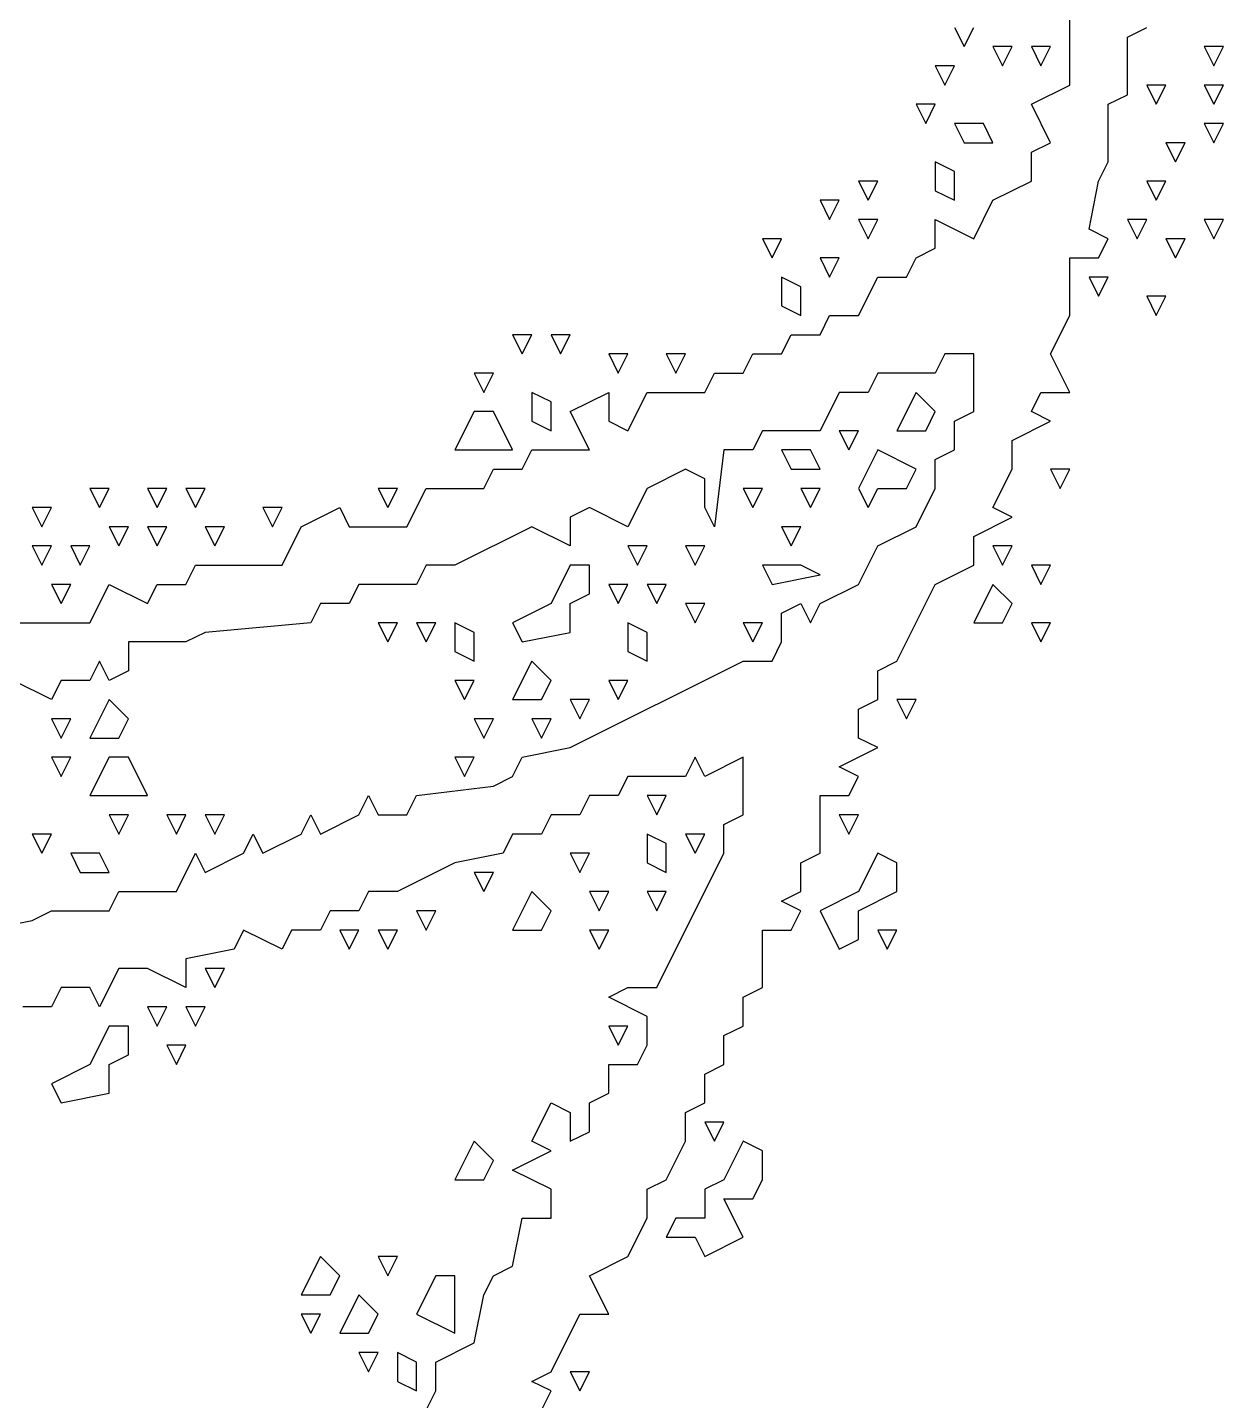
# Model space of a CAD drawing. Extents: x 2 to 124, y 0 to 170.
# Drawn here: x 72.81 to 82.83, y 45.16 to 56.67 of the extents above; entities that cross this region are included whole.
import ezdxf

# ---------------------------------------------------------------- set-up
doc = ezdxf.new("R2010")
doc.units = 0
doc.layers.add('Layer0', color=7, linetype='Continuous')

msp = doc.modelspace()

# ---------------------------------------------------------------- linework, layer by layer
at = {"layer": 'Layer0', "color": 5, "linetype": 'CONTINUOUS'}
for p, q in [((81.53883, 56.18371, 0.1), (81.53883, 57.14962, 0.1)), ((80.57292, 56.66667, 0.1), (80.65341, 56.50568, 0.1)), ((80.65341, 56.50568, 0.1), (80.7339, 56.66667, 0.1)), ((82.02178, 56.58617, 0.1), (82.18277, 56.66667, 0.1)), ((82.02178, 56.10322, 0.1), (82.02178, 56.58617, 0.1)), ((80.89489, 56.50568, 0.1), (80.97538, 56.3447, 0.1)), ((81.05587, 56.50568, 0.1), (80.89489, 56.50568, 0.1)), ((80.97538, 56.3447, 0.1), (81.05587, 56.50568, 0.1)), ((81.21686, 56.50568, 0.1), (81.29735, 56.3447, 0.1)), ((81.37784, 56.50568, 0.1), (81.21686, 56.50568, 0.1)), ((81.29735, 56.3447, 0.1), (81.37784, 56.50568, 0.1)), ((82.66572, 56.50568, 0.1), (82.74621, 56.3447, 0.1)), ((82.8267, 56.50568, 0.1), (82.66572, 56.50568, 0.1)), ((82.74621, 56.3447, 0.1), (82.8267, 56.50568, 0.1)), ((80.41193, 56.3447, 0.1), (80.49242, 56.18371, 0.1)), ((80.57292, 56.3447, 0.1), (80.41193, 56.3447, 0.1)), ((80.49242, 56.18371, 0.1), (80.57292, 56.3447, 0.1)), ((81.21686, 56.02273, 0.1), (81.53883, 56.18371, 0.1)), ((82.18277, 56.18371, 0.1), (82.26326, 56.02273, 0.1)), ((82.34375, 56.18371, 0.1), (82.18277, 56.18371, 0.1)), ((82.26326, 56.02273, 0.1), (82.34375, 56.18371, 0.1)), ((82.66572, 56.18371, 0.1), (82.74621, 56.02273, 0.1)), ((82.8267, 56.18371, 0.1), (82.66572, 56.18371, 0.1)), ((82.74621, 56.02273, 0.1), (82.8267, 56.18371, 0.1)), ((81.8608, 56.02273, 0.1), (82.02178, 56.10322, 0.1)), ((80.25095, 56.02273, 0.1), (80.33144, 55.86174, 0.1)), ((80.41193, 56.02273, 0.1), (80.25095, 56.02273, 0.1)), ((80.33144, 55.86174, 0.1), (80.41193, 56.02273, 0.1)), ((81.37784, 55.70076, 0.1), (81.21686, 56.02273, 0.1)), ((81.8608, 55.53977, 0.1), (81.8608, 56.02273, 0.1)), ((80.57292, 55.86174, 0.1), (80.65341, 55.70076, 0.1)), ((80.81439, 55.86174, 0.1), (80.57292, 55.86174, 0.1)), ((80.89489, 55.70076, 0.1), (80.81439, 55.86174, 0.1)), ((82.66572, 55.86174, 0.1), (82.74621, 55.70076, 0.1)), ((82.8267, 55.86174, 0.1), (82.66572, 55.86174, 0.1)), ((82.74621, 55.70076, 0.1), (82.8267, 55.86174, 0.1)), ((80.65341, 55.70076, 0.1), (80.89489, 55.70076, 0.1)), ((81.21686, 55.62027, 0.1), (81.37784, 55.70076, 0.1)), ((81.21686, 55.37879, 0.1), (81.21686, 55.62027, 0.1)), ((82.34375, 55.70076, 0.1), (82.42424, 55.53977, 0.1)), ((82.50473, 55.70076, 0.1), (82.34375, 55.70076, 0.1)), ((82.42424, 55.53977, 0.1), (82.50473, 55.70076, 0.1)), ((80.41193, 55.53977, 0.1), (80.41193, 55.2983, 0.1)), ((80.57292, 55.45928, 0.1), (80.41193, 55.53977, 0.1)), ((81.7803, 55.37879, 0.1), (81.8608, 55.53977, 0.1)), ((79.76799, 55.37879, 0.1), (79.84848, 55.2178, 0.1)), ((79.92898, 55.37879, 0.1), (79.76799, 55.37879, 0.1)), ((79.84848, 55.2178, 0.1), (79.92898, 55.37879, 0.1)), ((80.57292, 55.2178, 0.1), (80.57292, 55.45928, 0.1)), ((80.89489, 55.2178, 0.1), (81.21686, 55.37879, 0.1)), ((81.69981, 54.97633, 0.1), (81.7803, 55.37879, 0.1)), ((82.18277, 55.37879, 0.1), (82.26326, 55.2178, 0.1)), ((82.34375, 55.37879, 0.1), (82.18277, 55.37879, 0.1)), ((82.26326, 55.2178, 0.1), (82.34375, 55.37879, 0.1)), ((80.41193, 55.2983, 0.1), (80.57292, 55.2178, 0.1)), ((79.44602, 55.2178, 0.1), (79.52652, 55.05682, 0.1)), ((79.60701, 55.2178, 0.1), (79.44602, 55.2178, 0.1)), ((79.52652, 55.05682, 0.1), (79.60701, 55.2178, 0.1)), ((80.7339, 54.89583, 0.1), (80.89489, 55.2178, 0.1)), ((79.76799, 55.05682, 0.1), (79.84848, 54.89583, 0.1)), ((79.92898, 55.05682, 0.1), (79.76799, 55.05682, 0.1)), ((79.84848, 54.89583, 0.1), (79.92898, 55.05682, 0.1)), ((80.41193, 54.81534, 0.1), (80.41193, 55.05682, 0.1)), ((80.41193, 55.05682, 0.1), (80.7339, 54.89583, 0.1)), ((82.02178, 55.05682, 0.1), (82.10227, 54.89583, 0.1)), ((82.18277, 55.05682, 0.1), (82.02178, 55.05682, 0.1)), ((82.10227, 54.89583, 0.1), (82.18277, 55.05682, 0.1)), ((82.66572, 55.05682, 0.1), (82.74621, 54.89583, 0.1)), ((82.8267, 55.05682, 0.1), (82.66572, 55.05682, 0.1)), ((82.74621, 54.89583, 0.1), (82.8267, 55.05682, 0.1)), ((81.8608, 54.89583, 0.1), (81.69981, 54.97633, 0.1)), ((78.96307, 54.89583, 0.1), (79.04356, 54.73485, 0.1)), ((79.12405, 54.89583, 0.1), (78.96307, 54.89583, 0.1)), ((79.04356, 54.73485, 0.1), (79.12405, 54.89583, 0.1)), ((80.25095, 54.73485, 0.1), (80.41193, 54.81534, 0.1)), ((81.7803, 54.73485, 0.1), (81.8608, 54.89583, 0.1)), ((82.34375, 54.89583, 0.1), (82.42424, 54.73485, 0.1)), ((82.50473, 54.89583, 0.1), (82.34375, 54.89583, 0.1)), ((82.42424, 54.73485, 0.1), (82.50473, 54.89583, 0.1)), ((79.44602, 54.73485, 0.1), (79.52652, 54.57386, 0.1)), ((79.60701, 54.73485, 0.1), (79.44602, 54.73485, 0.1)), ((79.52652, 54.57386, 0.1), (79.60701, 54.73485, 0.1)), ((80.17045, 54.57386, 0.1), (80.25095, 54.73485, 0.1)), ((81.53883, 54.25189, 0.1), (81.53883, 54.73485, 0.1)), ((81.53883, 54.73485, 0.1), (81.7803, 54.73485, 0.1)), ((79.12405, 54.57386, 0.1), (79.12405, 54.33239, 0.1)), ((79.28504, 54.49337, 0.1), (79.12405, 54.57386, 0.1)), ((79.76799, 54.25189, 0.1), (79.92898, 54.57386, 0.1)), ((79.92898, 54.57386, 0.1), (80.17045, 54.57386, 0.1)), ((81.69981, 54.57386, 0.1), (81.7803, 54.41288, 0.1)), ((81.8608, 54.57386, 0.1), (81.69981, 54.57386, 0.1)), ((81.7803, 54.41288, 0.1), (81.8608, 54.57386, 0.1)), ((79.28504, 54.25189, 0.1), (79.28504, 54.49337, 0.1)), ((79.12405, 54.33239, 0.1), (79.28504, 54.25189, 0.1)), ((82.18277, 54.41288, 0.1), (82.26326, 54.25189, 0.1)), ((82.34375, 54.41288, 0.1), (82.18277, 54.41288, 0.1)), ((82.26326, 54.25189, 0.1), (82.34375, 54.41288, 0.1)), ((79.44602, 54.09091, 0.1), (79.52652, 54.25189, 0.1)), ((79.52652, 54.25189, 0.1), (79.76799, 54.25189, 0.1)), ((81.37784, 53.92992, 0.1), (81.53883, 54.25189, 0.1)), ((76.87027, 54.09091, 0.1), (76.95076, 53.92992, 0.1)), ((77.03125, 54.09091, 0.1), (76.87027, 54.09091, 0.1)), ((76.95076, 53.92992, 0.1), (77.03125, 54.09091, 0.1)), ((77.19223, 54.09091, 0.1), (77.27273, 53.92992, 0.1)), ((77.35322, 54.09091, 0.1), (77.19223, 54.09091, 0.1)), ((77.27273, 53.92992, 0.1), (77.35322, 54.09091, 0.1)), ((79.12405, 53.92992, 0.1), (79.20455, 54.09091, 0.1)), ((79.20455, 54.09091, 0.1), (79.44602, 54.09091, 0.1)), ((77.67519, 53.92992, 0.1), (77.75568, 53.76894, 0.1)), ((77.83617, 53.92992, 0.1), (77.67519, 53.92992, 0.1)), ((77.75568, 53.76894, 0.1), (77.83617, 53.92992, 0.1)), ((78.15814, 53.92992, 0.1), (78.23864, 53.76894, 0.1)), ((78.31913, 53.92992, 0.1), (78.15814, 53.92992, 0.1)), ((78.23864, 53.76894, 0.1), (78.31913, 53.92992, 0.1)), ((78.80208, 53.76894, 0.1), (78.88258, 53.92992, 0.1)), ((78.88258, 53.92992, 0.1), (79.12405, 53.92992, 0.1)), ((80.49242, 53.92992, 0.1), (80.41193, 53.76894, 0.1)), ((80.7339, 53.92992, 0.1), (80.49242, 53.92992, 0.1)), ((80.7339, 53.44697, 0.1), (80.7339, 53.92992, 0.1)), ((81.53883, 53.60795, 0.1), (81.37784, 53.92992, 0.1)), ((76.5483, 53.76894, 0.1), (76.62879, 53.60795, 0.1)), ((76.70928, 53.76894, 0.1), (76.5483, 53.76894, 0.1)), ((76.62879, 53.60795, 0.1), (76.70928, 53.76894, 0.1)), ((78.48011, 53.60795, 0.1), (78.56061, 53.76894, 0.1)), ((78.56061, 53.76894, 0.1), (78.80208, 53.76894, 0.1)), ((79.92898, 53.76894, 0.1), (79.84848, 53.60795, 0.1)), ((80.41193, 53.76894, 0.1), (79.92898, 53.76894, 0.1)), ((77.03125, 53.60795, 0.1), (77.03125, 53.36648, 0.1)), ((77.19223, 53.52746, 0.1), (77.03125, 53.60795, 0.1)), ((77.19223, 53.28598, 0.1), (77.19223, 53.52746, 0.1)), ((77.35322, 53.44697, 0.1), (77.67519, 53.60795, 0.1)), ((77.67519, 53.60795, 0.1), (77.67519, 53.36648, 0.1)), ((77.83617, 53.28598, 0.1), (77.99716, 53.60795, 0.1)), ((77.99716, 53.60795, 0.1), (78.48011, 53.60795, 0.1)), ((79.60701, 53.60795, 0.1), (79.44602, 53.28598, 0.1)), ((79.84848, 53.60795, 0.1), (79.60701, 53.60795, 0.1)), ((80.25095, 53.60795, 0.1), (80.08996, 53.28598, 0.1)), ((80.41193, 53.44697, 0.1), (80.25095, 53.60795, 0.1)), ((81.21686, 53.44697, 0.1), (81.29735, 53.60795, 0.1)), ((81.29735, 53.60795, 0.1), (81.53883, 53.60795, 0.1)), ((76.5483, 53.44697, 0.1), (76.38731, 53.125, 0.1)), ((76.70928, 53.44697, 0.1), (76.5483, 53.44697, 0.1)), ((76.87027, 53.125, 0.1), (76.70928, 53.44697, 0.1)), ((77.5142, 53.125, 0.1), (77.35322, 53.44697, 0.1)), ((80.33144, 53.28598, 0.1), (80.41193, 53.44697, 0.1)), ((80.57292, 53.36648, 0.1), (80.7339, 53.44697, 0.1)), ((81.37784, 53.36648, 0.1), (81.21686, 53.44697, 0.1)), ((77.03125, 53.36648, 0.1), (77.19223, 53.28598, 0.1)), ((77.67519, 53.36648, 0.1), (77.83617, 53.28598, 0.1)), ((80.57292, 53.125, 0.1), (80.57292, 53.36648, 0.1)), ((81.05587, 53.20549, 0.1), (81.37784, 53.36648, 0.1)), ((78.96307, 53.28598, 0.1), (78.88258, 53.125, 0.1)), ((79.44602, 53.28598, 0.1), (78.96307, 53.28598, 0.1)), ((79.60701, 53.28598, 0.1), (79.6875, 53.125, 0.1)), ((79.76799, 53.28598, 0.1), (79.60701, 53.28598, 0.1)), ((79.6875, 53.125, 0.1), (79.76799, 53.28598, 0.1)), ((80.08996, 53.28598, 0.1), (80.33144, 53.28598, 0.1)), ((81.05587, 52.96402, 0.1), (81.05587, 53.20549, 0.1)), ((76.38731, 53.125, 0.1), (76.87027, 53.125, 0.1)), ((76.95076, 52.96402, 0.1), (77.03125, 53.125, 0.1)), ((77.03125, 53.125, 0.1), (77.5142, 53.125, 0.1)), ((78.6411, 53.125, 0.1), (78.56061, 52.48106, 0.1)), ((78.88258, 53.125, 0.1), (78.6411, 53.125, 0.1)), ((79.12405, 53.125, 0.1), (79.20455, 52.96402, 0.1)), ((79.36553, 53.125, 0.1), (79.12405, 53.125, 0.1)), ((79.44602, 52.96402, 0.1), (79.36553, 53.125, 0.1)), ((79.92898, 53.125, 0.1), (79.76799, 52.80303, 0.1)), ((80.25095, 52.96402, 0.1), (79.92898, 53.125, 0.1)), ((80.41193, 53.04451, 0.1), (80.57292, 53.125, 0.1)), ((76.62879, 52.80303, 0.1), (76.70928, 52.96402, 0.1)), ((76.70928, 52.96402, 0.1), (76.95076, 52.96402, 0.1)), ((78.31913, 52.96402, 0.1), (77.99716, 52.80303, 0.1)), ((78.48011, 52.88352, 0.1), (78.31913, 52.96402, 0.1)), ((79.20455, 52.96402, 0.1), (79.44602, 52.96402, 0.1)), ((80.17045, 52.80303, 0.1), (80.25095, 52.96402, 0.1)), ((80.41193, 52.80303, 0.1), (80.41193, 53.04451, 0.1)), ((80.89489, 52.64205, 0.1), (81.05587, 52.96402, 0.1)), ((81.37784, 52.96402, 0.1), (81.45833, 52.80303, 0.1)), ((81.53883, 52.96402, 0.1), (81.37784, 52.96402, 0.1)), ((81.45833, 52.80303, 0.1), (81.53883, 52.96402, 0.1)), ((78.48011, 52.64205, 0.1), (78.48011, 52.88352, 0.1)), ((73.3286, 52.80303, 0.1), (73.40909, 52.64205, 0.1)), ((73.48958, 52.80303, 0.1), (73.3286, 52.80303, 0.1)), ((73.40909, 52.64205, 0.1), (73.48958, 52.80303, 0.1)), ((73.81155, 52.80303, 0.1), (73.89205, 52.64205, 0.1)), ((73.97254, 52.80303, 0.1), (73.81155, 52.80303, 0.1)), ((73.89205, 52.64205, 0.1), (73.97254, 52.80303, 0.1)), ((74.13352, 52.80303, 0.1), (74.21402, 52.64205, 0.1)), ((74.29451, 52.80303, 0.1), (74.13352, 52.80303, 0.1)), ((74.21402, 52.64205, 0.1), (74.29451, 52.80303, 0.1)), ((75.74337, 52.80303, 0.1), (75.82386, 52.64205, 0.1)), ((75.90436, 52.80303, 0.1), (75.74337, 52.80303, 0.1)), ((75.82386, 52.64205, 0.1), (75.90436, 52.80303, 0.1)), ((75.98485, 52.48106, 0.1), (76.14583, 52.80303, 0.1)), ((76.14583, 52.80303, 0.1), (76.62879, 52.80303, 0.1)), ((77.99716, 52.80303, 0.1), (77.83617, 52.48106, 0.1)), ((78.80208, 52.80303, 0.1), (78.88258, 52.64205, 0.1)), ((78.96307, 52.80303, 0.1), (78.80208, 52.80303, 0.1)), ((78.88258, 52.64205, 0.1), (78.96307, 52.80303, 0.1)), ((79.28504, 52.80303, 0.1), (79.36553, 52.64205, 0.1)), ((79.44602, 52.80303, 0.1), (79.28504, 52.80303, 0.1)), ((79.36553, 52.64205, 0.1), (79.44602, 52.80303, 0.1)), ((79.76799, 52.80303, 0.1), (79.84848, 52.64205, 0.1)), ((79.84848, 52.64205, 0.1), (79.92898, 52.80303, 0.1)), ((79.92898, 52.80303, 0.1), (80.17045, 52.80303, 0.1)), ((80.25095, 52.48106, 0.1), (80.41193, 52.80303, 0.1)), ((72.84564, 52.64205, 0.1), (72.92614, 52.48106, 0.1)), ((73.00663, 52.64205, 0.1), (72.84564, 52.64205, 0.1)), ((72.92614, 52.48106, 0.1), (73.00663, 52.64205, 0.1)), ((74.77746, 52.64205, 0.1), (74.85795, 52.48106, 0.1)), ((74.93845, 52.64205, 0.1), (74.77746, 52.64205, 0.1)), ((74.85795, 52.48106, 0.1), (74.93845, 52.64205, 0.1)), ((75.09943, 52.48106, 0.1), (75.4214, 52.64205, 0.1)), ((75.4214, 52.64205, 0.1), (75.50189, 52.48106, 0.1)), ((77.5142, 52.64205, 0.1), (77.35322, 52.56155, 0.1)), ((77.83617, 52.48106, 0.1), (77.5142, 52.64205, 0.1)), ((78.56061, 52.48106, 0.1), (78.48011, 52.64205, 0.1)), ((81.05587, 52.56155, 0.1), (80.89489, 52.64205, 0.1)), ((77.35322, 52.56155, 0.1), (77.35322, 52.32008, 0.1)), ((80.7339, 52.40057, 0.1), (81.05587, 52.56155, 0.1)), ((73.48958, 52.48106, 0.1), (73.57008, 52.32008, 0.1)), ((73.65057, 52.48106, 0.1), (73.48958, 52.48106, 0.1)), ((73.57008, 52.32008, 0.1), (73.65057, 52.48106, 0.1)), ((73.81155, 52.48106, 0.1), (73.89205, 52.32008, 0.1)), ((73.97254, 52.48106, 0.1), (73.81155, 52.48106, 0.1)), ((73.89205, 52.32008, 0.1), (73.97254, 52.48106, 0.1)), ((74.29451, 52.48106, 0.1), (74.375, 52.32008, 0.1)), ((74.45549, 52.48106, 0.1), (74.29451, 52.48106, 0.1)), ((74.375, 52.32008, 0.1), (74.45549, 52.48106, 0.1)), ((74.93845, 52.15909, 0.1), (75.09943, 52.48106, 0.1)), ((75.50189, 52.48106, 0.1), (75.98485, 52.48106, 0.1)), ((77.03125, 52.48106, 0.1), (76.38731, 52.15909, 0.1)), ((77.35322, 52.32008, 0.1), (77.03125, 52.48106, 0.1)), ((79.12405, 52.48106, 0.1), (79.20455, 52.32008, 0.1)), ((79.28504, 52.48106, 0.1), (79.12405, 52.48106, 0.1)), ((79.20455, 52.32008, 0.1), (79.28504, 52.48106, 0.1)), ((79.92898, 52.32008, 0.1), (80.25095, 52.48106, 0.1)), ((80.7339, 52.15909, 0.1), (80.7339, 52.40057, 0.1)), ((72.84564, 52.32008, 0.1), (72.92614, 52.15909, 0.1)), ((73.00663, 52.32008, 0.1), (72.84564, 52.32008, 0.1)), ((72.92614, 52.15909, 0.1), (73.00663, 52.32008, 0.1)), ((73.16761, 52.32008, 0.1), (73.24811, 52.15909, 0.1)), ((73.3286, 52.32008, 0.1), (73.16761, 52.32008, 0.1)), ((73.24811, 52.15909, 0.1), (73.3286, 52.32008, 0.1)), ((77.83617, 52.32008, 0.1), (77.91667, 52.15909, 0.1)), ((77.99716, 52.32008, 0.1), (77.83617, 52.32008, 0.1)), ((77.91667, 52.15909, 0.1), (77.99716, 52.32008, 0.1)), ((78.31913, 52.32008, 0.1), (78.39962, 52.15909, 0.1)), ((78.48011, 52.32008, 0.1), (78.31913, 52.32008, 0.1)), ((78.39962, 52.15909, 0.1), (78.48011, 52.32008, 0.1)), ((79.76799, 51.99811, 0.1), (79.92898, 52.32008, 0.1)), ((80.89489, 52.32008, 0.1), (80.97538, 52.15909, 0.1)), ((81.05587, 52.32008, 0.1), (80.89489, 52.32008, 0.1)), ((80.97538, 52.15909, 0.1), (81.05587, 52.32008, 0.1)), ((74.13352, 51.99811, 0.1), (74.21402, 52.15909, 0.1)), ((74.21402, 52.15909, 0.1), (74.93845, 52.15909, 0.1)), ((76.14583, 52.15909, 0.1), (76.06534, 51.99811, 0.1)), ((76.38731, 52.15909, 0.1), (76.14583, 52.15909, 0.1)), ((77.35322, 52.15909, 0.1), (77.19223, 51.83712, 0.1)), ((77.5142, 52.15909, 0.1), (77.35322, 52.15909, 0.1)), ((77.5142, 51.91761, 0.1), (77.5142, 52.15909, 0.1)), ((78.96307, 52.15909, 0.1), (79.04356, 51.99811, 0.1)), ((79.28504, 52.15909, 0.1), (78.96307, 52.15909, 0.1)), ((79.44602, 52.0786, 0.1), (79.28504, 52.15909, 0.1)), ((80.41193, 51.99811, 0.1), (80.7339, 52.15909, 0.1)), ((81.21686, 52.15909, 0.1), (81.29735, 51.99811, 0.1)), ((81.37784, 52.15909, 0.1), (81.21686, 52.15909, 0.1)), ((81.29735, 51.99811, 0.1), (81.37784, 52.15909, 0.1)), ((79.04356, 51.99811, 0.1), (79.44602, 52.0786, 0.1)), ((73.00663, 51.99811, 0.1), (73.08712, 51.83712, 0.1)), ((73.16761, 51.99811, 0.1), (73.00663, 51.99811, 0.1)), ((73.08712, 51.83712, 0.1), (73.16761, 51.99811, 0.1)), ((73.3286, 51.67614, 0.1), (73.48958, 51.99811, 0.1)), ((73.48958, 51.99811, 0.1), (73.81155, 51.83712, 0.1)), ((73.81155, 51.83712, 0.1), (73.89205, 51.99811, 0.1)), ((73.89205, 51.99811, 0.1), (74.13352, 51.99811, 0.1)), ((75.58239, 51.99811, 0.1), (75.50189, 51.83712, 0.1)), ((76.06534, 51.99811, 0.1), (75.58239, 51.99811, 0.1)), ((77.35322, 51.83712, 0.1), (77.5142, 51.91761, 0.1)), ((77.67519, 51.99811, 0.1), (77.75568, 51.83712, 0.1)), ((77.83617, 51.99811, 0.1), (77.67519, 51.99811, 0.1)), ((77.75568, 51.83712, 0.1), (77.83617, 51.99811, 0.1)), ((77.99716, 51.99811, 0.1), (78.07765, 51.83712, 0.1)), ((78.15814, 51.99811, 0.1), (77.99716, 51.99811, 0.1)), ((78.07765, 51.83712, 0.1), (78.15814, 51.99811, 0.1)), ((79.44602, 51.83712, 0.1), (79.76799, 51.99811, 0.1)), ((80.08996, 51.35417, 0.1), (80.41193, 51.99811, 0.1)), ((80.89489, 51.99811, 0.1), (80.7339, 51.67614, 0.1)), ((81.05587, 51.83712, 0.1), (80.89489, 51.99811, 0.1)), ((75.26042, 51.83712, 0.1), (75.17992, 51.67614, 0.1)), ((75.50189, 51.83712, 0.1), (75.26042, 51.83712, 0.1)), ((77.19223, 51.83712, 0.1), (76.87027, 51.67614, 0.1)), ((77.35322, 51.59564, 0.1), (77.35322, 51.83712, 0.1)), ((78.31913, 51.83712, 0.1), (78.39962, 51.67614, 0.1)), ((78.48011, 51.83712, 0.1), (78.31913, 51.83712, 0.1)), ((78.39962, 51.67614, 0.1), (78.48011, 51.83712, 0.1)), ((79.12405, 51.75663, 0.1), (79.28504, 51.83712, 0.1)), ((79.28504, 51.83712, 0.1), (79.36553, 51.67614, 0.1)), ((79.36553, 51.67614, 0.1), (79.44602, 51.83712, 0.1)), ((80.97538, 51.67614, 0.1), (81.05587, 51.83712, 0.1)), ((79.12405, 51.51515, 0.1), (79.12405, 51.75663, 0.1)), ((72.60417, 51.67614, 0.1), (73.3286, 51.67614, 0.1)), ((74.29451, 51.59564, 0.1), (74.13352, 51.51515, 0.1)), ((75.17992, 51.67614, 0.1), (74.29451, 51.59564, 0.1)), ((75.74337, 51.67614, 0.1), (75.82386, 51.51515, 0.1)), ((75.90436, 51.67614, 0.1), (75.74337, 51.67614, 0.1)), ((75.82386, 51.51515, 0.1), (75.90436, 51.67614, 0.1)), ((76.06534, 51.67614, 0.1), (76.14583, 51.51515, 0.1)), ((76.22633, 51.67614, 0.1), (76.06534, 51.67614, 0.1)), ((76.14583, 51.51515, 0.1), (76.22633, 51.67614, 0.1)), ((76.38731, 51.67614, 0.1), (76.38731, 51.43466, 0.1)), ((76.5483, 51.59564, 0.1), (76.38731, 51.67614, 0.1)), ((76.5483, 51.35417, 0.1), (76.5483, 51.59564, 0.1)), ((76.87027, 51.67614, 0.1), (76.95076, 51.51515, 0.1)), ((76.95076, 51.51515, 0.1), (77.35322, 51.59564, 0.1)), ((77.83617, 51.67614, 0.1), (77.83617, 51.43466, 0.1)), ((77.99716, 51.59564, 0.1), (77.83617, 51.67614, 0.1)), ((77.99716, 51.35417, 0.1), (77.99716, 51.59564, 0.1)), ((78.80208, 51.67614, 0.1), (78.88258, 51.51515, 0.1)), ((78.96307, 51.67614, 0.1), (78.80208, 51.67614, 0.1)), ((78.88258, 51.51515, 0.1), (78.96307, 51.67614, 0.1)), ((80.7339, 51.67614, 0.1), (80.97538, 51.67614, 0.1)), ((81.21686, 51.67614, 0.1), (81.29735, 51.51515, 0.1)), ((81.37784, 51.67614, 0.1), (81.21686, 51.67614, 0.1)), ((81.29735, 51.51515, 0.1), (81.37784, 51.67614, 0.1)), ((74.13352, 51.51515, 0.1), (73.65057, 51.51515, 0.1)), ((73.65057, 51.51515, 0.1), (73.65057, 51.27367, 0.1)), ((79.04356, 51.35417, 0.1), (79.12405, 51.51515, 0.1)), ((73.40909, 51.35417, 0.1), (73.3286, 51.19318, 0.1)), ((73.48958, 51.19318, 0.1), (73.40909, 51.35417, 0.1)), ((76.38731, 51.43466, 0.1), (76.5483, 51.35417, 0.1)), ((77.03125, 51.35417, 0.1), (76.87027, 51.0322, 0.1)), ((77.19223, 51.19318, 0.1), (77.03125, 51.35417, 0.1)), ((77.35322, 50.62973, 0.1), (78.80208, 51.35417, 0.1)), ((77.83617, 51.43466, 0.1), (77.99716, 51.35417, 0.1)), ((78.80208, 51.35417, 0.1), (79.04356, 51.35417, 0.1)), ((79.92898, 51.27367, 0.1), (80.08996, 51.35417, 0.1)), ((73.65057, 51.27367, 0.1), (73.48958, 51.19318, 0.1)), ((79.92898, 51.0322, 0.1), (79.92898, 51.27367, 0.1)), ((73.00663, 51.0322, 0.1), (72.68466, 51.19318, 0.1)), ((73.08712, 51.19318, 0.1), (73.00663, 51.0322, 0.1)), ((73.3286, 51.19318, 0.1), (73.08712, 51.19318, 0.1)), ((76.38731, 51.19318, 0.1), (76.4678, 51.0322, 0.1)), ((76.5483, 51.19318, 0.1), (76.38731, 51.19318, 0.1)), ((76.4678, 51.0322, 0.1), (76.5483, 51.19318, 0.1)), ((77.11174, 51.0322, 0.1), (77.19223, 51.19318, 0.1)), ((77.67519, 51.19318, 0.1), (77.75568, 51.0322, 0.1)), ((77.83617, 51.19318, 0.1), (77.67519, 51.19318, 0.1)), ((77.75568, 51.0322, 0.1), (77.83617, 51.19318, 0.1)), ((73.48958, 51.0322, 0.1), (73.3286, 50.71023, 0.1)), ((73.65057, 50.87121, 0.1), (73.48958, 51.0322, 0.1)), ((76.87027, 51.0322, 0.1), (77.11174, 51.0322, 0.1)), ((77.35322, 51.0322, 0.1), (77.43371, 50.87121, 0.1)), ((77.5142, 51.0322, 0.1), (77.35322, 51.0322, 0.1)), ((77.43371, 50.87121, 0.1), (77.5142, 51.0322, 0.1)), ((79.76799, 50.9517, 0.1), (79.92898, 51.0322, 0.1)), ((80.08996, 51.0322, 0.1), (80.17045, 50.87121, 0.1)), ((80.25095, 51.0322, 0.1), (80.08996, 51.0322, 0.1)), ((80.17045, 50.87121, 0.1), (80.25095, 51.0322, 0.1)), ((79.76799, 50.71023, 0.1), (79.76799, 50.9517, 0.1)), ((73.00663, 50.87121, 0.1), (73.08712, 50.71023, 0.1)), ((73.16761, 50.87121, 0.1), (73.00663, 50.87121, 0.1)), ((73.08712, 50.71023, 0.1), (73.16761, 50.87121, 0.1)), ((73.57008, 50.71023, 0.1), (73.65057, 50.87121, 0.1)), ((76.5483, 50.87121, 0.1), (76.62879, 50.71023, 0.1)), ((76.70928, 50.87121, 0.1), (76.5483, 50.87121, 0.1)), ((76.62879, 50.71023, 0.1), (76.70928, 50.87121, 0.1)), ((77.03125, 50.87121, 0.1), (77.11174, 50.71023, 0.1)), ((77.19223, 50.87121, 0.1), (77.03125, 50.87121, 0.1)), ((77.11174, 50.71023, 0.1), (77.19223, 50.87121, 0.1)), ((73.3286, 50.71023, 0.1), (73.57008, 50.71023, 0.1)), ((79.92898, 50.62973, 0.1), (79.76799, 50.71023, 0.1)), ((73.00663, 50.54924, 0.1), (73.08712, 50.38826, 0.1)), ((73.16761, 50.54924, 0.1), (73.00663, 50.54924, 0.1)), ((73.08712, 50.38826, 0.1), (73.16761, 50.54924, 0.1)), ((73.48958, 50.54924, 0.1), (73.3286, 50.22727, 0.1)), ((73.65057, 50.54924, 0.1), (73.48958, 50.54924, 0.1)), ((73.81155, 50.22727, 0.1), (73.65057, 50.54924, 0.1)), ((76.38731, 50.54924, 0.1), (76.4678, 50.38826, 0.1)), ((76.5483, 50.54924, 0.1), (76.38731, 50.54924, 0.1)), ((76.4678, 50.38826, 0.1), (76.5483, 50.54924, 0.1)), ((76.87027, 50.38826, 0.1), (76.95076, 50.54924, 0.1)), ((76.95076, 50.54924, 0.1), (77.35322, 50.62973, 0.1)), ((78.39962, 50.54924, 0.1), (78.31913, 50.38826, 0.1)), ((78.48011, 50.38826, 0.1), (78.39962, 50.54924, 0.1)), ((78.80208, 50.54924, 0.1), (78.48011, 50.38826, 0.1)), ((78.80208, 50.06629, 0.1), (78.80208, 50.54924, 0.1)), ((79.60701, 50.46875, 0.1), (79.92898, 50.62973, 0.1)), ((79.76799, 50.38826, 0.1), (79.60701, 50.46875, 0.1)), ((76.06534, 50.22727, 0.1), (76.70928, 50.30777, 0.1)), ((76.70928, 50.30777, 0.1), (76.87027, 50.38826, 0.1)), ((77.83617, 50.38826, 0.1), (77.75568, 50.22727, 0.1)), ((78.31913, 50.38826, 0.1), (77.83617, 50.38826, 0.1)), ((79.6875, 50.22727, 0.1), (79.76799, 50.38826, 0.1)), ((73.3286, 50.22727, 0.1), (73.81155, 50.22727, 0.1)), ((75.58239, 50.06629, 0.1), (75.66288, 50.22727, 0.1)), ((75.66288, 50.22727, 0.1), (75.74337, 50.06629, 0.1)), ((75.98485, 50.06629, 0.1), (76.06534, 50.22727, 0.1)), ((77.5142, 50.22727, 0.1), (77.43371, 50.06629, 0.1)), ((77.75568, 50.22727, 0.1), (77.5142, 50.22727, 0.1)), ((77.99716, 50.22727, 0.1), (78.07765, 50.06629, 0.1)), ((78.15814, 50.22727, 0.1), (77.99716, 50.22727, 0.1)), ((78.07765, 50.06629, 0.1), (78.15814, 50.22727, 0.1)), ((79.44602, 49.74432, 0.1), (79.44602, 50.22727, 0.1)), ((79.44602, 50.22727, 0.1), (79.6875, 50.22727, 0.1)), ((73.48958, 50.06629, 0.1), (73.57008, 49.9053, 0.1)), ((73.65057, 50.06629, 0.1), (73.48958, 50.06629, 0.1)), ((73.57008, 49.9053, 0.1), (73.65057, 50.06629, 0.1)), ((73.97254, 50.06629, 0.1), (74.05303, 49.9053, 0.1)), ((74.13352, 50.06629, 0.1), (73.97254, 50.06629, 0.1)), ((74.05303, 49.9053, 0.1), (74.13352, 50.06629, 0.1)), ((74.29451, 50.06629, 0.1), (74.375, 49.9053, 0.1)), ((74.45549, 50.06629, 0.1), (74.29451, 50.06629, 0.1)), ((74.375, 49.9053, 0.1), (74.45549, 50.06629, 0.1)), ((75.09943, 49.9053, 0.1), (75.17992, 50.06629, 0.1)), ((75.17992, 50.06629, 0.1), (75.26042, 49.9053, 0.1)), ((75.26042, 49.9053, 0.1), (75.58239, 50.06629, 0.1)), ((75.74337, 50.06629, 0.1), (75.98485, 50.06629, 0.1)), ((77.19223, 50.06629, 0.1), (77.11174, 49.9053, 0.1)), ((77.43371, 50.06629, 0.1), (77.19223, 50.06629, 0.1)), ((78.6411, 49.9858, 0.1), (78.80208, 50.06629, 0.1)), ((78.6411, 49.74432, 0.1), (78.6411, 49.9858, 0.1)), ((79.60701, 50.06629, 0.1), (79.6875, 49.9053, 0.1)), ((79.76799, 50.06629, 0.1), (79.60701, 50.06629, 0.1)), ((79.6875, 49.9053, 0.1), (79.76799, 50.06629, 0.1)), ((72.84564, 49.9053, 0.1), (72.92614, 49.74432, 0.1)), ((73.00663, 49.9053, 0.1), (72.84564, 49.9053, 0.1)), ((72.92614, 49.74432, 0.1), (73.00663, 49.9053, 0.1)), ((74.61648, 49.74432, 0.1), (74.69697, 49.9053, 0.1)), ((74.69697, 49.9053, 0.1), (74.77746, 49.74432, 0.1)), ((74.77746, 49.74432, 0.1), (75.09943, 49.9053, 0.1)), ((76.87027, 49.9053, 0.1), (76.78977, 49.74432, 0.1)), ((77.11174, 49.9053, 0.1), (76.87027, 49.9053, 0.1)), ((77.99716, 49.9053, 0.1), (77.99716, 49.66383, 0.1)), ((78.15814, 49.82481, 0.1), (77.99716, 49.9053, 0.1)), ((78.31913, 49.9053, 0.1), (78.39962, 49.74432, 0.1)), ((78.48011, 49.9053, 0.1), (78.31913, 49.9053, 0.1)), ((78.39962, 49.74432, 0.1), (78.48011, 49.9053, 0.1)), ((73.16761, 49.74432, 0.1), (73.24811, 49.58333, 0.1)), ((73.40909, 49.74432, 0.1), (73.16761, 49.74432, 0.1)), ((73.48958, 49.58333, 0.1), (73.40909, 49.74432, 0.1)), ((74.05303, 49.42235, 0.1), (74.21402, 49.74432, 0.1)), ((74.21402, 49.74432, 0.1), (74.29451, 49.58333, 0.1)), ((74.29451, 49.58333, 0.1), (74.61648, 49.74432, 0.1)), ((76.78977, 49.74432, 0.1), (76.38731, 49.66383, 0.1)), ((77.35322, 49.74432, 0.1), (77.43371, 49.58333, 0.1)), ((77.5142, 49.74432, 0.1), (77.35322, 49.74432, 0.1)), ((77.43371, 49.58333, 0.1), (77.5142, 49.74432, 0.1)), ((78.07765, 48.61742, 0.1), (78.6411, 49.74432, 0.1)), ((78.15814, 49.58333, 0.1), (78.15814, 49.82481, 0.1)), ((79.28504, 49.66383, 0.1), (79.44602, 49.74432, 0.1)), ((79.92898, 49.74432, 0.1), (79.76799, 49.42235, 0.1)), ((80.08996, 49.66383, 0.1), (79.92898, 49.74432, 0.1)), ((76.38731, 49.66383, 0.1), (75.90436, 49.42235, 0.1)), ((77.99716, 49.66383, 0.1), (78.15814, 49.58333, 0.1)), ((79.28504, 49.42235, 0.1), (79.28504, 49.66383, 0.1)), ((80.08996, 49.42235, 0.1), (80.08996, 49.66383, 0.1)), ((73.24811, 49.58333, 0.1), (73.48958, 49.58333, 0.1)), ((76.5483, 49.58333, 0.1), (76.62879, 49.42235, 0.1)), ((76.70928, 49.58333, 0.1), (76.5483, 49.58333, 0.1)), ((76.62879, 49.42235, 0.1), (76.70928, 49.58333, 0.1)), ((73.48958, 49.26136, 0.1), (73.57008, 49.42235, 0.1)), ((73.57008, 49.42235, 0.1), (74.05303, 49.42235, 0.1)), ((75.66288, 49.42235, 0.1), (75.58239, 49.26136, 0.1)), ((75.90436, 49.42235, 0.1), (75.66288, 49.42235, 0.1)), ((77.03125, 49.42235, 0.1), (76.87027, 49.10038, 0.1)), ((77.19223, 49.26136, 0.1), (77.03125, 49.42235, 0.1)), ((77.5142, 49.42235, 0.1), (77.5947, 49.26136, 0.1)), ((77.67519, 49.42235, 0.1), (77.5142, 49.42235, 0.1)), ((77.5947, 49.26136, 0.1), (77.67519, 49.42235, 0.1)), ((77.99716, 49.42235, 0.1), (78.07765, 49.26136, 0.1)), ((78.15814, 49.42235, 0.1), (77.99716, 49.42235, 0.1)), ((78.07765, 49.26136, 0.1), (78.15814, 49.42235, 0.1)), ((79.12405, 49.34186, 0.1), (79.28504, 49.42235, 0.1)), ((79.76799, 49.42235, 0.1), (79.44602, 49.26136, 0.1)), ((79.76799, 49.26136, 0.1), (80.08996, 49.42235, 0.1)), ((79.28504, 49.26136, 0.1), (79.12405, 49.34186, 0.1)), ((72.44318, 49.10038, 0.1), (72.84564, 49.18087, 0.1)), ((72.84564, 49.18087, 0.1), (73.00663, 49.26136, 0.1)), ((73.00663, 49.26136, 0.1), (73.48958, 49.26136, 0.1)), ((75.34091, 49.26136, 0.1), (75.26042, 49.10038, 0.1)), ((75.58239, 49.26136, 0.1), (75.34091, 49.26136, 0.1)), ((76.06534, 49.26136, 0.1), (76.14583, 49.10038, 0.1)), ((76.22633, 49.26136, 0.1), (76.06534, 49.26136, 0.1)), ((76.14583, 49.10038, 0.1), (76.22633, 49.26136, 0.1)), ((77.11174, 49.10038, 0.1), (77.19223, 49.26136, 0.1)), ((79.20455, 49.10038, 0.1), (79.28504, 49.26136, 0.1)), ((79.44602, 49.26136, 0.1), (79.60701, 48.93939, 0.1)), ((79.76799, 49.01989, 0.1), (79.76799, 49.26136, 0.1)), ((74.61648, 49.10038, 0.1), (74.53598, 48.93939, 0.1)), ((74.93845, 48.93939, 0.1), (74.61648, 49.10038, 0.1)), ((75.01894, 49.10038, 0.1), (74.93845, 48.93939, 0.1)), ((75.26042, 49.10038, 0.1), (75.01894, 49.10038, 0.1)), ((75.4214, 49.10038, 0.1), (75.50189, 48.93939, 0.1)), ((75.58239, 49.10038, 0.1), (75.4214, 49.10038, 0.1)), ((75.50189, 48.93939, 0.1), (75.58239, 49.10038, 0.1)), ((75.74337, 49.10038, 0.1), (75.82386, 48.93939, 0.1)), ((75.90436, 49.10038, 0.1), (75.74337, 49.10038, 0.1)), ((75.82386, 48.93939, 0.1), (75.90436, 49.10038, 0.1)), ((76.87027, 49.10038, 0.1), (77.11174, 49.10038, 0.1)), ((77.5142, 49.10038, 0.1), (77.5947, 48.93939, 0.1)), ((77.67519, 49.10038, 0.1), (77.5142, 49.10038, 0.1)), ((77.5947, 48.93939, 0.1), (77.67519, 49.10038, 0.1)), ((78.96307, 48.61742, 0.1), (78.96307, 49.10038, 0.1)), ((78.96307, 49.10038, 0.1), (79.20455, 49.10038, 0.1)), ((79.92898, 49.10038, 0.1), (80.00947, 48.93939, 0.1)), ((80.08996, 49.10038, 0.1), (79.92898, 49.10038, 0.1)), ((80.00947, 48.93939, 0.1), (80.08996, 49.10038, 0.1)), ((74.53598, 48.93939, 0.1), (74.13352, 48.8589, 0.1)), ((79.60701, 48.93939, 0.1), (79.76799, 49.01989, 0.1)), ((74.13352, 48.8589, 0.1), (74.13352, 48.61742, 0.1)), ((73.57008, 48.77841, 0.1), (73.40909, 48.45644, 0.1)), ((73.81155, 48.77841, 0.1), (73.57008, 48.77841, 0.1)), ((74.13352, 48.61742, 0.1), (73.81155, 48.77841, 0.1)), ((74.29451, 48.77841, 0.1), (74.375, 48.61742, 0.1)), ((74.45549, 48.77841, 0.1), (74.29451, 48.77841, 0.1)), ((74.375, 48.61742, 0.1), (74.45549, 48.77841, 0.1)), ((73.08712, 48.61742, 0.1), (73.00663, 48.45644, 0.1)), ((73.3286, 48.61742, 0.1), (73.08712, 48.61742, 0.1)), ((73.40909, 48.45644, 0.1), (73.3286, 48.61742, 0.1)), ((77.67519, 48.53693, 0.1), (77.83617, 48.61742, 0.1)), ((77.83617, 48.61742, 0.1), (78.07765, 48.61742, 0.1)), ((78.80208, 48.53693, 0.1), (78.96307, 48.61742, 0.1)), ((77.99716, 48.37595, 0.1), (77.67519, 48.53693, 0.1)), ((78.80208, 48.29545, 0.1), (78.80208, 48.53693, 0.1)), ((73.00663, 48.45644, 0.1), (72.76515, 48.45644, 0.1)), ((73.81155, 48.45644, 0.1), (73.89205, 48.29545, 0.1)), ((73.97254, 48.45644, 0.1), (73.81155, 48.45644, 0.1)), ((73.89205, 48.29545, 0.1), (73.97254, 48.45644, 0.1)), ((74.13352, 48.45644, 0.1), (74.21402, 48.29545, 0.1)), ((74.29451, 48.45644, 0.1), (74.13352, 48.45644, 0.1)), ((74.21402, 48.29545, 0.1), (74.29451, 48.45644, 0.1)), ((77.99716, 48.13447, 0.1), (77.99716, 48.37595, 0.1)), ((73.48958, 48.29545, 0.1), (73.3286, 47.97348, 0.1)), ((73.65057, 48.29545, 0.1), (73.48958, 48.29545, 0.1)), ((73.65057, 48.05398, 0.1), (73.65057, 48.29545, 0.1)), ((77.67519, 48.29545, 0.1), (77.75568, 48.13447, 0.1)), ((77.83617, 48.29545, 0.1), (77.67519, 48.29545, 0.1)), ((77.75568, 48.13447, 0.1), (77.83617, 48.29545, 0.1)), ((78.6411, 48.21496, 0.1), (78.80208, 48.29545, 0.1)), ((73.97254, 48.13447, 0.1), (74.05303, 47.97348, 0.1)), ((74.13352, 48.13447, 0.1), (73.97254, 48.13447, 0.1)), ((74.05303, 47.97348, 0.1), (74.13352, 48.13447, 0.1)), ((77.91667, 47.97348, 0.1), (77.99716, 48.13447, 0.1)), ((78.6411, 47.97348, 0.1), (78.6411, 48.21496, 0.1)), ((73.48958, 47.97348, 0.1), (73.65057, 48.05398, 0.1)), ((73.3286, 47.97348, 0.1), (73.00663, 47.8125, 0.1)), ((73.48958, 47.73201, 0.1), (73.48958, 47.97348, 0.1)), ((77.67519, 47.73201, 0.1), (77.67519, 47.97348, 0.1)), ((77.67519, 47.97348, 0.1), (77.91667, 47.97348, 0.1)), ((78.48011, 47.89299, 0.1), (78.6411, 47.97348, 0.1)), ((78.48011, 47.65152, 0.1), (78.48011, 47.89299, 0.1)), ((73.00663, 47.8125, 0.1), (73.08712, 47.65152, 0.1)), ((73.08712, 47.65152, 0.1), (73.48958, 47.73201, 0.1)), ((77.5142, 47.65152, 0.1), (77.67519, 47.73201, 0.1)), ((77.03125, 47.32955, 0.1), (77.19223, 47.65152, 0.1)), ((77.19223, 47.65152, 0.1), (77.35322, 47.57102, 0.1)), ((77.35322, 47.57102, 0.1), (77.35322, 47.32955, 0.1)), ((77.5142, 47.41004, 0.1), (77.5142, 47.65152, 0.1)), ((78.31913, 47.57102, 0.1), (78.48011, 47.65152, 0.1)), ((78.31913, 47.32955, 0.1), (78.31913, 47.57102, 0.1)), ((78.48011, 47.49053, 0.1), (78.56061, 47.32955, 0.1)), ((78.6411, 47.49053, 0.1), (78.48011, 47.49053, 0.1)), ((78.56061, 47.32955, 0.1), (78.6411, 47.49053, 0.1)), ((76.5483, 47.32955, 0.1), (76.38731, 47.00758, 0.1)), ((76.70928, 47.16856, 0.1), (76.5483, 47.32955, 0.1)), ((77.19223, 47.24905, 0.1), (77.03125, 47.32955, 0.1)), ((77.35322, 47.32955, 0.1), (77.5142, 47.41004, 0.1)), ((78.15814, 47.00758, 0.1), (78.31913, 47.32955, 0.1)), ((78.80208, 47.32955, 0.1), (78.6411, 47.00758, 0.1)), ((78.96307, 47.24905, 0.1), (78.80208, 47.32955, 0.1)), ((76.87027, 47.08807, 0.1), (77.19223, 47.24905, 0.1)), ((78.96307, 47.00758, 0.1), (78.96307, 47.24905, 0.1)), ((76.62879, 47.00758, 0.1), (76.70928, 47.16856, 0.1)), ((77.19223, 46.92708, 0.1), (76.87027, 47.08807, 0.1)), ((76.38731, 47.00758, 0.1), (76.62879, 47.00758, 0.1)), ((77.99716, 46.92708, 0.1), (78.15814, 47.00758, 0.1)), ((78.6411, 47.00758, 0.1), (78.48011, 46.92708, 0.1)), ((78.88258, 46.84659, 0.1), (78.96307, 47.00758, 0.1)), ((77.19223, 46.68561, 0.1), (77.19223, 46.92708, 0.1)), ((77.99716, 46.68561, 0.1), (77.99716, 46.92708, 0.1)), ((78.48011, 46.92708, 0.1), (78.48011, 46.68561, 0.1)), ((78.80208, 46.52462, 0.1), (78.6411, 46.84659, 0.1)), ((78.6411, 46.84659, 0.1), (78.88258, 46.84659, 0.1)), ((76.87027, 46.28314, 0.1), (76.95076, 46.68561, 0.1)), ((76.95076, 46.68561, 0.1), (77.19223, 46.68561, 0.1)), ((77.83617, 46.36364, 0.1), (77.99716, 46.68561, 0.1)), ((78.23864, 46.68561, 0.1), (78.15814, 46.52462, 0.1)), ((78.48011, 46.68561, 0.1), (78.23864, 46.68561, 0.1)), ((78.15814, 46.52462, 0.1), (78.39962, 46.52462, 0.1)), ((78.39962, 46.52462, 0.1), (78.48011, 46.36364, 0.1)), ((78.48011, 46.36364, 0.1), (78.80208, 46.52462, 0.1)), ((75.26042, 46.36364, 0.1), (75.09943, 46.04167, 0.1)), ((75.4214, 46.20265, 0.1), (75.26042, 46.36364, 0.1)), ((75.74337, 46.36364, 0.1), (75.82386, 46.20265, 0.1)), ((75.90436, 46.36364, 0.1), (75.74337, 46.36364, 0.1)), ((75.82386, 46.20265, 0.1), (75.90436, 46.36364, 0.1)), ((76.70928, 46.20265, 0.1), (76.87027, 46.28314, 0.1)), ((77.5142, 46.20265, 0.1), (77.83617, 46.36364, 0.1)), ((75.34091, 46.04167, 0.1), (75.4214, 46.20265, 0.1)), ((76.22633, 46.20265, 0.1), (76.06534, 45.88068, 0.1)), ((76.38731, 46.20265, 0.1), (76.22633, 46.20265, 0.1)), ((76.38731, 45.7197, 0.1), (76.38731, 46.20265, 0.1)), ((76.62879, 46.04167, 0.1), (76.70928, 46.20265, 0.1)), ((77.67519, 45.88068, 0.1), (77.5142, 46.20265, 0.1)), ((75.09943, 46.04167, 0.1), (75.34091, 46.04167, 0.1)), ((75.58239, 46.04167, 0.1), (75.4214, 45.7197, 0.1)), ((75.74337, 45.88068, 0.1), (75.58239, 46.04167, 0.1)), ((76.5483, 45.6392, 0.1), (76.62879, 46.04167, 0.1)), ((75.09943, 45.88068, 0.1), (75.17992, 45.7197, 0.1)), ((75.26042, 45.88068, 0.1), (75.09943, 45.88068, 0.1)), ((75.17992, 45.7197, 0.1), (75.26042, 45.88068, 0.1)), ((75.66288, 45.7197, 0.1), (75.74337, 45.88068, 0.1)), ((76.06534, 45.88068, 0.1), (76.38731, 45.7197, 0.1)), ((77.19223, 45.39773, 0.1), (77.43371, 45.88068, 0.1)), ((77.43371, 45.88068, 0.1), (77.67519, 45.88068, 0.1)), ((75.4214, 45.7197, 0.1), (75.66288, 45.7197, 0.1)), ((76.22633, 45.47822, 0.1), (76.5483, 45.6392, 0.1)), ((75.58239, 45.55871, 0.1), (75.66288, 45.39773, 0.1)), ((75.74337, 45.55871, 0.1), (75.58239, 45.55871, 0.1)), ((75.66288, 45.39773, 0.1), (75.74337, 45.55871, 0.1)), ((75.90436, 45.55871, 0.1), (75.90436, 45.31723, 0.1)), ((76.06534, 45.47822, 0.1), (75.90436, 45.55871, 0.1)), ((76.06534, 45.23674, 0.1), (76.06534, 45.47822, 0.1)), ((76.22633, 45.23674, 0.1), (76.22633, 45.47822, 0.1)), ((77.03125, 45.31723, 0.1), (77.19223, 45.39773, 0.1)), ((77.35322, 45.39773, 0.1), (77.43371, 45.23674, 0.1)), ((77.5142, 45.39773, 0.1), (77.35322, 45.39773, 0.1)), ((77.43371, 45.23674, 0.1), (77.5142, 45.39773, 0.1)), ((75.90436, 45.31723, 0.1), (76.06534, 45.23674, 0.1)), ((76.14583, 45.07576, 0.1), (76.22633, 45.23674, 0.1)), ((77.19223, 45.23674, 0.1), (77.03125, 45.31723, 0.1)), ((77.03125, 44.91477, 0.1), (77.19223, 45.23674, 0.1))]:
    msp.add_line(p, q, dxfattribs=at)

doc.saveas('drawing.dxf')
